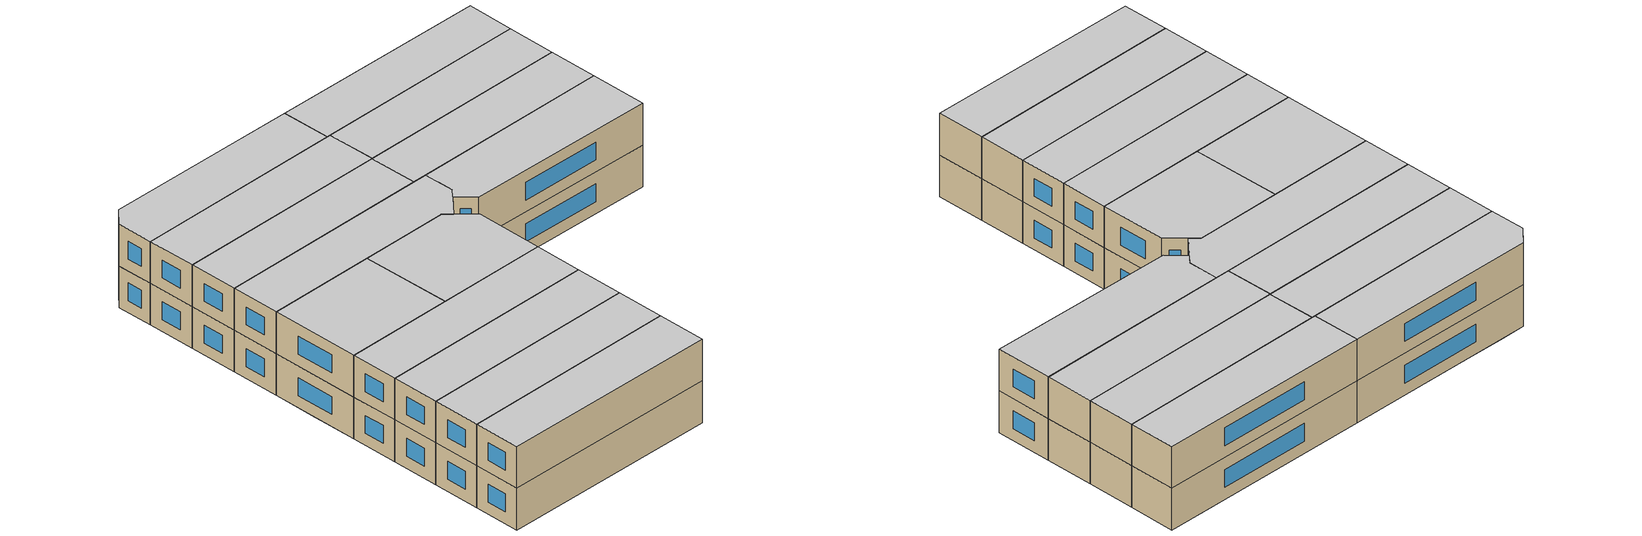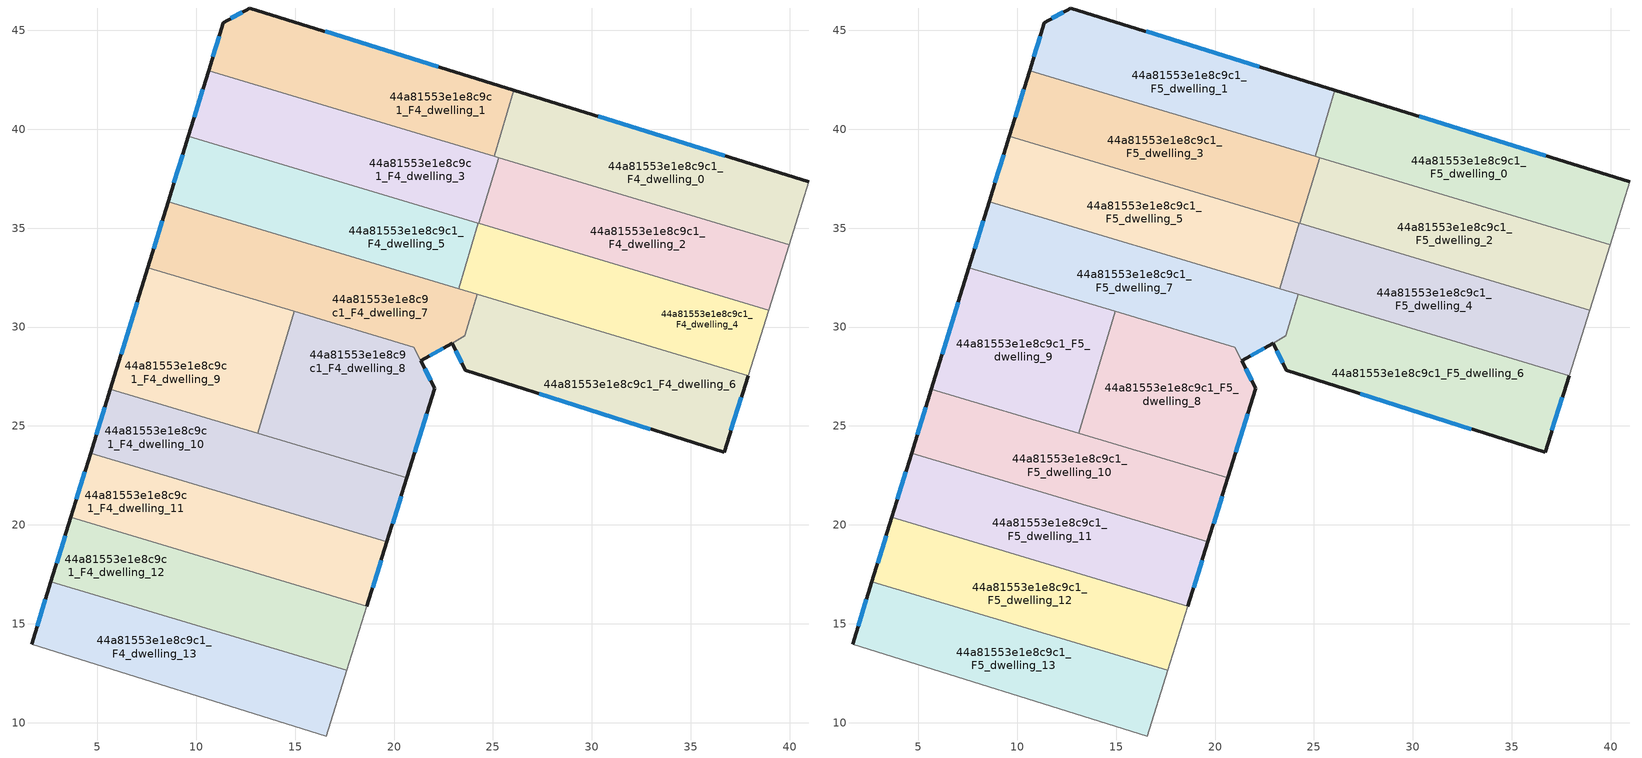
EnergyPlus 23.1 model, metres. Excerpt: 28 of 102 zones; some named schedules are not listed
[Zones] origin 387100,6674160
44a81553e1e8c9c1_F4_dwelling_0
 floor to 44a81553e1e8c9c1_F3_dwelling_12 (EU_floor_Construction): 37.66,38.37 36.66,35.16 30.02,37.15 31.04,40.43 z12
 floor to 44a81553e1e8c9c1_F3_dwelling_10 (EU_floor_Construction): 31.04,40.43 30.02,37.15 25.06,38.64 26.06,41.97 z12
 floor to 44a81553e1e8c9c1_F3_dwelling_13 (EU_floor_Construction): 40.97,37.34 39.98,34.17 36.66,35.16 37.66,38.37 z12
 wall outside (EU_wall_Construction): 40.97,37.34 26.06,41.97 z12:15
 wall adiabatic (EU_wall_Construction): 39.98,34.17 40.97,37.34 z12:15
 wall to 44a81553e1e8c9c1_F4_dwelling_1 (EU_wall_Construction): 26.06,41.97 25.06,38.64 z12:15
 wall to 44a81553e1e8c9c1_F4_dwelling_2 (EU_wall_Construction): 25.29,38.57 39.98,34.17 z12:15
 wall to 44a81553e1e8c9c1_F4_dwelling_3 (EU_wall_Construction): 25.06,38.64 25.29,38.57 z12:15
 window (EU_Window_Construction): 36.71,38.66 30.32,40.65 z12.86:14.14
44a81553e1e8c9c1_F4_dwelling_1
 floor to 44a81553e1e8c9c1_F3_dwelling_6 (EU_floor_Construction): 25.67,42.1 24.64,38.76 19.05,40.44 20.11,43.83 z12
 floor to 44a81553e1e8c9c1_F3_dwelling_4 (EU_floor_Construction): 20.11,43.83 19.05,40.44 16.26,41.27 17.32,44.69 z12
 floor adiabatic (EU_floor_Construction): 17.32,44.69 16.26,41.27 13.47,42.11 14.54,45.56 z12
 floor to 44a81553e1e8c9c1_F3_dwelling_10 (EU_floor_Construction): 26.06,41.97 25.06,38.64 24.64,38.76 25.67,42.1 z12
 floor to 44a81553e1e8c9c1_F3_dwelling_0 (EU_floor_Construction): 14.54,45.56 13.47,42.11 10.63,42.96 11.38,45.39 12.71,46.13 z12
 wall outside (EU_wall_Construction): 26.06,41.97 12.71,46.13 11.38,45.39 10.63,42.96 z12:15
 wall to 44a81553e1e8c9c1_F4_dwelling_3 (EU_wall_Construction): 10.63,42.96 25.06,38.64 z12:15
 window (EU_Window_Construction): 12.33,45.92 11.76,45.6 / 22.25,43.16 16.52,44.94 / 11.16,44.7 10.84,43.66 z12.86:14.14
44a81553e1e8c9c1_F4_dwelling_10
 floor to 44a81553e1e8c9c1_F3_dwelling_9 (EU_floor_Construction): 20.65,22.37 19.64,19.13 15.83,20.28 16.84,23.52 z12
 floor to 44a81553e1e8c9c1_F3_dwelling_1 (EU_floor_Construction): 11.25,25.19 10.25,21.95 4.66,23.62 5.66,26.87 z12
 floor to 44a81553e1e8c9c1_F3_dwelling_5 (EU_floor_Construction): 14.05,24.35 13.04,21.11 10.25,21.95 11.25,25.19 z12
 floor to 44a81553e1e8c9c1_F3_dwelling_7 (EU_floor_Construction): 16.84,23.51 15.83,20.28 13.04,21.11 14.05,24.35 z12
 wall outside (EU_wall_Construction): 19.64,19.13 20.65,22.37 / 5.66,26.87 4.66,23.62 z12:15
 wall to 44a81553e1e8c9c1_F4_dwelling_11 (EU_wall_Construction): 4.66,23.62 19.64,19.13 z12:15
 wall to 44a81553e1e8c9c1_F4_dwelling_8 (EU_wall_Construction): 20.65,22.37 13.11,24.63 z12:15
 wall to 44a81553e1e8c9c1_F4_dwelling_9 (EU_wall_Construction): 13.1,24.63 5.66,26.87 z12:15
 window (EU_Window_Construction): 19.93,20.06 20.36,21.45 / 5.38,25.94 4.95,24.55 z12.86:14.14
44a81553e1e8c9c1_F4_dwelling_11
 floor to 44a81553e1e8c9c1_F3_dwelling_5 (EU_floor_Construction): 13.04,21.11 12.03,17.87 9.24,18.71 10.25,21.95 z12
 floor to 44a81553e1e8c9c1_F3_dwelling_7 (EU_floor_Construction): 15.83,20.28 14.82,17.03 12.03,17.87 13.04,21.11 z12
 floor adiabatic (EU_floor_Construction): 10.25,21.95 9.24,18.71 3.66,20.38 4.66,23.62 z12
 floor to 44a81553e1e8c9c1_F3_dwelling_9 (EU_floor_Construction): 19.64,19.13 18.63,15.89 14.82,17.03 15.83,20.28 z12
 wall outside (EU_wall_Construction): 18.63,15.89 19.64,19.13 / 4.66,23.62 3.66,20.38 z12:15
 wall to 44a81553e1e8c9c1_F4_dwelling_12 (EU_wall_Construction): 3.66,20.38 18.63,15.89 z12:15
 window (EU_Window_Construction): 18.92,16.82 19.35,18.21 / 4.37,22.7 3.94,21.3 z12.86:14.14
44a81553e1e8c9c1_F4_dwelling_12
 floor to 44a81553e1e8c9c1_F3_dwelling_7 (EU_floor_Construction): 14.82,17.03 13.81,13.79 11.02,14.63 12.03,17.87 z12
 floor to 44a81553e1e8c9c1_F3_dwelling_3 (EU_floor_Construction): 9.24,18.71 8.23,15.46 2.66,17.13 3.66,20.38 z12
 floor to 44a81553e1e8c9c1_F3_dwelling_9 (EU_floor_Construction): 18.63,15.89 17.62,12.65 13.81,13.79 14.82,17.03 z12
 floor to 44a81553e1e8c9c1_F3_dwelling_5 (EU_floor_Construction): 12.03,17.87 11.02,14.63 8.23,15.46 9.24,18.71 z12
 wall outside (EU_wall_Construction): 3.66,20.38 2.66,17.13 z12:15
 wall adiabatic (EU_wall_Construction): 17.62,12.65 18.63,15.89 z12:15
 wall to 44a81553e1e8c9c1_F4_dwelling_13 (EU_wall_Construction): 2.66,17.13 17.62,12.65 z12:15
 window (EU_Window_Construction): 3.37,19.45 2.94,18.06 z12.86:14.14
44a81553e1e8c9c1_F4_dwelling_13
 floor to 44a81553e1e8c9c1_F3_dwelling_9 (EU_floor_Construction): 17.62,12.65 16.59,9.33 12.79,10.5 13.81,13.79 z12
 floor adiabatic (EU_floor_Construction): 13.81,13.79 12.79,10.5 1.68,13.96 2.66,17.13 z12
 wall outside (EU_wall_Construction): 2.66,17.13 1.68,13.96 z12:15
 wall adiabatic (EU_wall_Construction): 1.68,13.96 16.59,9.33 17.62,12.65 z12:15
 window (EU_Window_Construction): 2.38,16.23 1.96,14.87 z12.86:14.14
44a81553e1e8c9c1_F4_dwelling_2
 floor to 44a81553e1e8c9c1_F3_dwelling_10 (EU_floor_Construction): 30.02,37.15 28.99,33.84 24.29,35.25 25.29,38.57 z12
 floor to 44a81553e1e8c9c1_F3_dwelling_12 (EU_floor_Construction): 36.66,35.16 35.63,31.85 28.99,33.84 30.02,37.15 z12
 floor to 44a81553e1e8c9c1_F3_dwelling_13 (EU_floor_Construction): 39.98,34.17 38.94,30.86 35.63,31.85 36.66,35.16 z12
 wall adiabatic (EU_wall_Construction): 38.94,30.86 39.98,34.17 z12:15
 wall to 44a81553e1e8c9c1_F4_dwelling_3 (EU_wall_Construction): 25.29,38.57 24.29,35.25 z12:15
 wall to 44a81553e1e8c9c1_F4_dwelling_4 (EU_wall_Construction): 24.29,35.25 38.94,30.86 z12:15
44a81553e1e8c9c1_F4_dwelling_3
 floor to 44a81553e1e8c9c1_F3_dwelling_6 (EU_floor_Construction): 24.64,38.76 23.61,35.45 18.02,37.13 19.05,40.44 z12
 floor to 44a81553e1e8c9c1_F3_dwelling_0 (EU_floor_Construction): 13.47,42.11 12.44,38.8 9.61,39.65 10.63,42.96 z12
 floor to 44a81553e1e8c9c1_F3_dwelling_10 (EU_floor_Construction): 25.29,38.57 24.29,35.25 23.61,35.45 24.64,38.76 z12
 floor to 44a81553e1e8c9c1_F3_dwelling_4 (EU_floor_Construction): 19.05,40.44 18.02,37.13 15.23,37.96 16.26,41.27 z12
 floor to 44a81553e1e8c9c1_F3_dwelling_2 (EU_floor_Construction): 16.26,41.27 15.23,37.97 12.44,38.8 13.47,42.11 z12
 wall outside (EU_wall_Construction): 10.63,42.96 9.61,39.65 z12:15
 wall to 44a81553e1e8c9c1_F4_dwelling_5 (EU_wall_Construction): 9.61,39.65 24.26,35.26 z12:15
 wall to 44a81553e1e8c9c1_F4_dwelling_4 (EU_wall_Construction): 24.26,35.26 24.29,35.25 z12:15
 window (EU_Window_Construction): 10.34,42.02 9.9,40.6 z12.86:14.14
44a81553e1e8c9c1_F4_dwelling_4
 floor to 44a81553e1e8c9c1_F3_dwelling_13 (EU_floor_Construction): 38.94,30.86 38.12,28.24 28.21,31.33 28.91,33.6 35.53,31.54 35.63,31.85 z12
 floor to 44a81553e1e8c9c1_F3_dwelling_14 (EU_floor_Construction): 38.12,28.24 37.91,27.55 27.96,30.53 28.21,31.33 z12
 floor to 44a81553e1e8c9c1_F3_dwelling_12 (EU_floor_Construction): 35.63,31.85 35.53,31.54 28.91,33.6 28.99,33.84 z12
 floor to 44a81553e1e8c9c1_F3_dwelling_10 (EU_floor_Construction): 28.99,33.84 28.95,33.72 24.23,35.19 24.26,35.26 z12
 floor adiabatic (EU_floor_Construction): 28.95,33.72 27.96,30.53 23.26,31.94 24.23,35.19 z12
 wall adiabatic (EU_wall_Construction): 37.91,27.55 38.94,30.86 z12:15
 wall to 44a81553e1e8c9c1_F4_dwelling_5 (EU_wall_Construction): 24.26,35.26 23.26,31.94 z12:15
 wall to 44a81553e1e8c9c1_F4_dwelling_6 (EU_wall_Construction): 24.21,31.65 37.91,27.55 z12:15
 wall to 44a81553e1e8c9c1_F4_dwelling_7 (EU_wall_Construction): 23.26,31.94 24.21,31.65 z12:15
44a81553e1e8c9c1_F4_dwelling_5
 floor to 44a81553e1e8c9c1_F3_dwelling_2 (EU_floor_Construction): 15.23,37.97 14.2,34.65 11.41,35.49 12.44,38.8 z12
 floor to 44a81553e1e8c9c1_F3_dwelling_0 (EU_floor_Construction): 12.44,38.8 11.41,35.49 8.58,36.34 9.61,39.65 z12
 floor to 44a81553e1e8c9c1_F3_dwelling_4 (EU_floor_Construction): 18.02,37.13 16.99,33.82 14.2,34.65 15.23,37.97 z12
 floor to 44a81553e1e8c9c1_F3_dwelling_10 (EU_floor_Construction): 24.26,35.26 24.23,35.19 23.59,35.39 23.61,35.45 z12
 floor adiabatic (EU_floor_Construction): 23.61,35.45 23.59,35.39 24.23,35.19 23.26,31.94 16.99,33.82 18.02,37.13 z12
 wall outside (EU_wall_Construction): 9.61,39.65 8.58,36.34 z12:15
 wall to 44a81553e1e8c9c1_F4_dwelling_7 (EU_wall_Construction): 8.58,36.34 23.26,31.94 z12:15
 window (EU_Window_Construction): 9.31,38.7 8.88,37.28 z12.86:14.14
44a81553e1e8c9c1_F4_dwelling_6
 floor to 44a81553e1e8c9c1_F3_dwelling_14 (EU_floor_Construction): 37.91,27.55 36.68,23.66 26.8,26.8 27.96,30.53 z12
 floor to 44a81553e1e8c9c1_F3_dwelling_11 (EU_floor_Construction): 27.96,30.53 26.8,26.8 23.61,27.81 23.53,27.98 22.94,29.19 23.58,29.55 24.21,31.65 z12
 wall outside (EU_wall_Construction): 22.94,29.19 23.61,27.81 36.68,23.66 37.91,27.55 z12:15
 wall to 44a81553e1e8c9c1_F4_dwelling_7 (EU_wall_Construction): 24.21,31.65 23.91,30.64 23.58,29.55 22.94,29.19 z12:15
 window (EU_Window_Construction): 27.35,26.62 32.95,24.84 / 23.13,28.8 23.42,28.2 / 37.03,24.77 37.56,26.44 z12.86:14.14
44a81553e1e8c9c1_F4_dwelling_7
 floor to 44a81553e1e8c9c1_F3_dwelling_8 (EU_floor_Construction): 22.58,32.14 21.39,28.33 21.34,28.3 20.99,28.98 15.96,30.49 16.99,33.82 z12
 floor to 44a81553e1e8c9c1_F3_dwelling_4 (EU_floor_Construction): 16.99,33.82 15.96,30.49 13.16,31.32 14.2,34.65 z12
 floor to 44a81553e1e8c9c1_F3_dwelling_11 (EU_floor_Construction): 24.21,31.65 23.58,29.55 21.39,28.33 22.58,32.14 z12
 floor to 44a81553e1e8c9c1_F3_dwelling_0 (EU_floor_Construction): 11.41,35.49 10.37,32.16 7.55,33 8.58,36.34 z12
 floor to 44a81553e1e8c9c1_F3_dwelling_2 (EU_floor_Construction): 14.2,34.65 13.16,31.32 10.37,32.16 11.41,35.49 z12
 wall outside (EU_wall_Construction): 21.34,28.3 22.94,29.19 / 8.58,36.34 7.55,33 z12:15
 wall to 44a81553e1e8c9c1_F4_dwelling_8 (EU_wall_Construction): 14.95,30.79 20.99,28.98 21.34,28.3 z12:15
 wall to 44a81553e1e8c9c1_F4_dwelling_9 (EU_wall_Construction): 7.55,33 14.95,30.79 z12:15
 window (EU_Window_Construction): 21.8,28.55 22.48,28.93 / 8.29,35.38 7.85,33.96 z12.86:14.14
44a81553e1e8c9c1_F4_dwelling_8
 floor to 44a81553e1e8c9c1_F3_dwelling_8 (EU_floor_Construction): 20.99,28.98 22.07,26.91 20.86,23.04 17.06,24.22 17.84,26.73 15.06,27.6 15.96,30.49 z12
 floor to 44a81553e1e8c9c1_F3_dwelling_9 (EU_floor_Construction): 20.86,23.04 20.65,22.37 16.84,23.52 17.06,24.22 z12
 floor to 44a81553e1e8c9c1_F3_dwelling_7 (EU_floor_Construction): 17.84,26.73 16.84,23.51 14.05,24.35 15.06,27.6 z12
 floor to 44a81553e1e8c9c1_F3_dwelling_4 (EU_floor_Construction): 15.96,30.49 15.06,27.6 14.08,27.9 14.95,30.79 z12
 floor to 44a81553e1e8c9c1_F3_dwelling_5 (EU_floor_Construction): 15.06,27.6 14.05,24.35 13.11,24.63 14.08,27.9 z12
 wall outside (EU_wall_Construction): 20.65,22.37 22.07,26.91 21.35,28.29 z12:15
 wall to 44a81553e1e8c9c1_F4_dwelling_9 (EU_wall_Construction): 14.95,30.79 13.1,24.63 z12:15
 window (EU_Window_Construction): 21.86,27.31 21.55,27.9 / 21.05,23.67 21.66,25.62 z12.86:14.14
44a81553e1e8c9c1_F4_dwelling_9
 floor to 44a81553e1e8c9c1_F3_dwelling_1 (EU_floor_Construction): 12.27,28.46 11.25,25.19 5.66,26.87 6.69,30.21 9.49,29.34 9.49,29.33 z12
 floor to 44a81553e1e8c9c1_F3_dwelling_2 (EU_floor_Construction): 13.16,31.32 12.27,28.46 9.49,29.33 10.37,32.16 z12
 floor to 44a81553e1e8c9c1_F3_dwelling_4 (EU_floor_Construction): 14.95,30.79 14.08,27.9 12.27,28.46 13.16,31.32 z12
 floor to 44a81553e1e8c9c1_F3_dwelling_0 (EU_floor_Construction): 10.37,32.16 9.49,29.34 6.69,30.21 7.55,33 z12
 floor to 44a81553e1e8c9c1_F3_dwelling_5 (EU_floor_Construction): 14.08,27.9 13.11,24.63 11.25,25.19 12.27,28.46 z12
 wall outside (EU_wall_Construction): 7.55,33 5.66,26.87 z12:15
 window (EU_Window_Construction): 7.01,31.25 6.2,28.62 z12.86:14.14
44a81553e1e8c9c1_F5_dwelling_0
 floor to 44a81553e1e8c9c1_F4_dwelling_0 (EU_floor_Construction): 40.97,37.34 39.98,34.17 25.06,38.64 26.06,41.97 z15
 wall outside (EU_wall_Construction): 40.97,37.34 26.06,41.97 z15:18
 wall adiabatic (EU_wall_Construction): 39.98,34.17 40.97,37.34 z15:18
 wall to 44a81553e1e8c9c1_F5_dwelling_1 (EU_wall_Construction): 26.06,41.97 25.06,38.64 z15:18
 wall to 44a81553e1e8c9c1_F5_dwelling_2 (EU_wall_Construction): 25.29,38.57 39.98,34.17 z15:18
 wall to 44a81553e1e8c9c1_F5_dwelling_3 (EU_wall_Construction): 25.06,38.64 25.29,38.57 z15:18
 window (EU_Window_Construction): 36.71,38.66 30.32,40.65 z15.86:17.14
 ceiling to 44a81553e1e8c9c1_F6_dwelling_0 (EU_floor_Construction): 39.98,34.17 40.97,37.34 26.06,41.97 25.06,38.64 z18
44a81553e1e8c9c1_F5_dwelling_1
 floor to 44a81553e1e8c9c1_F4_dwelling_1 (EU_floor_Construction): 26.06,41.97 25.06,38.64 10.63,42.96 11.38,45.39 12.71,46.13 z15
 wall outside (EU_wall_Construction): 26.06,41.97 12.71,46.13 11.38,45.39 10.63,42.96 z15:18
 wall to 44a81553e1e8c9c1_F5_dwelling_3 (EU_wall_Construction): 10.63,42.96 25.06,38.64 z15:18
 window (EU_Window_Construction): 12.33,45.92 11.76,45.6 / 22.25,43.16 16.52,44.94 / 11.16,44.7 10.84,43.66 z15.86:17.14
 ceiling to 44a81553e1e8c9c1_F6_dwelling_1 (EU_floor_Construction): 25.06,38.64 26.06,41.97 12.71,46.13 11.38,45.39 10.63,42.96 z18
44a81553e1e8c9c1_F5_dwelling_10
 floor to 44a81553e1e8c9c1_F4_dwelling_10 (EU_floor_Construction): 20.65,22.37 19.64,19.13 4.66,23.62 5.66,26.87 z15
 wall outside (EU_wall_Construction): 19.64,19.13 20.65,22.37 / 5.66,26.87 4.66,23.62 z15:18
 wall to 44a81553e1e8c9c1_F5_dwelling_11 (EU_wall_Construction): 4.66,23.62 19.64,19.13 z15:18
 wall to 44a81553e1e8c9c1_F5_dwelling_8 (EU_wall_Construction): 20.65,22.37 13.11,24.63 z15:18
 wall to 44a81553e1e8c9c1_F5_dwelling_9 (EU_wall_Construction): 13.1,24.63 5.66,26.87 z15:18
 window (EU_Window_Construction): 19.93,20.06 20.36,21.45 / 5.38,25.94 4.95,24.55 z15.86:17.14
 ceiling to 44a81553e1e8c9c1_F6_dwelling_10 (EU_floor_Construction): 19.64,19.13 20.65,22.37 5.66,26.87 4.66,23.62 z18
44a81553e1e8c9c1_F5_dwelling_11
 floor to 44a81553e1e8c9c1_F4_dwelling_11 (EU_floor_Construction): 19.64,19.13 18.63,15.89 3.66,20.38 4.66,23.62 z15
 wall outside (EU_wall_Construction): 18.63,15.89 19.64,19.13 / 4.66,23.62 3.66,20.38 z15:18
 wall to 44a81553e1e8c9c1_F5_dwelling_12 (EU_wall_Construction): 3.66,20.38 18.63,15.89 z15:18
 window (EU_Window_Construction): 18.92,16.82 19.35,18.21 / 4.37,22.7 3.94,21.3 z15.86:17.14
 ceiling to 44a81553e1e8c9c1_F6_dwelling_11 (EU_floor_Construction): 18.63,15.89 19.64,19.13 4.66,23.62 3.66,20.38 z18
44a81553e1e8c9c1_F5_dwelling_12
 floor to 44a81553e1e8c9c1_F4_dwelling_12 (EU_floor_Construction): 18.63,15.89 17.62,12.65 2.66,17.13 3.66,20.38 z15
 wall outside (EU_wall_Construction): 3.66,20.38 2.66,17.13 z15:18
 wall adiabatic (EU_wall_Construction): 17.62,12.65 18.63,15.89 z15:18
 wall to 44a81553e1e8c9c1_F5_dwelling_13 (EU_wall_Construction): 2.66,17.13 17.62,12.65 z15:18
 window (EU_Window_Construction): 3.37,19.45 2.94,18.06 z15.86:17.14
 ceiling to 44a81553e1e8c9c1_F6_dwelling_12 (EU_floor_Construction): 17.62,12.65 18.63,15.89 3.66,20.38 2.66,17.13 z18
44a81553e1e8c9c1_F5_dwelling_13
 floor to 44a81553e1e8c9c1_F4_dwelling_13 (EU_floor_Construction): 17.62,12.65 16.59,9.33 1.68,13.96 2.66,17.13 z15
 wall outside (EU_wall_Construction): 2.66,17.13 1.68,13.96 z15:18
 wall adiabatic (EU_wall_Construction): 1.68,13.96 16.59,9.33 17.62,12.65 z15:18
 window (EU_Window_Construction): 2.38,16.23 1.96,14.87 z15.86:17.14
 ceiling to 44a81553e1e8c9c1_F6_dwelling_13 (EU_floor_Construction): 16.59,9.33 17.62,12.65 2.66,17.13 1.68,13.96 z18
44a81553e1e8c9c1_F5_dwelling_2
 floor to 44a81553e1e8c9c1_F4_dwelling_2 (EU_floor_Construction): 39.98,34.17 38.94,30.86 24.29,35.25 25.29,38.57 z15
 wall adiabatic (EU_wall_Construction): 38.94,30.86 39.98,34.17 z15:18
 wall to 44a81553e1e8c9c1_F5_dwelling_3 (EU_wall_Construction): 25.29,38.57 24.29,35.25 z15:18
 wall to 44a81553e1e8c9c1_F5_dwelling_4 (EU_wall_Construction): 24.29,35.25 38.94,30.86 z15:18
 ceiling to 44a81553e1e8c9c1_F6_dwelling_2 (EU_floor_Construction): 38.94,30.86 39.98,34.17 25.29,38.57 24.29,35.25 z18
44a81553e1e8c9c1_F5_dwelling_3
 floor to 44a81553e1e8c9c1_F4_dwelling_3 (EU_floor_Construction): 25.29,38.57 24.29,35.25 9.61,39.65 10.63,42.96 z15
 wall outside (EU_wall_Construction): 10.63,42.96 9.61,39.65 z15:18
 wall to 44a81553e1e8c9c1_F5_dwelling_5 (EU_wall_Construction): 9.61,39.65 24.26,35.26 z15:18
 wall to 44a81553e1e8c9c1_F5_dwelling_4 (EU_wall_Construction): 24.26,35.26 24.29,35.25 z15:18
 window (EU_Window_Construction): 10.34,42.02 9.9,40.6 z15.86:17.14
 ceiling to 44a81553e1e8c9c1_F6_dwelling_3 (EU_floor_Construction): 24.29,35.25 25.29,38.57 10.63,42.96 9.61,39.65 z18
44a81553e1e8c9c1_F5_dwelling_4
 floor to 44a81553e1e8c9c1_F4_dwelling_4 (EU_floor_Construction): 38.94,30.86 37.91,27.55 23.26,31.94 24.26,35.26 z15
 wall adiabatic (EU_wall_Construction): 37.91,27.55 38.94,30.86 z15:18
 wall to 44a81553e1e8c9c1_F5_dwelling_5 (EU_wall_Construction): 24.26,35.26 23.26,31.94 z15:18
 wall to 44a81553e1e8c9c1_F5_dwelling_6 (EU_wall_Construction): 24.21,31.65 37.91,27.55 z15:18
 wall to 44a81553e1e8c9c1_F5_dwelling_7 (EU_wall_Construction): 23.26,31.94 24.21,31.65 z15:18
 ceiling to 44a81553e1e8c9c1_F6_dwelling_4 (EU_floor_Construction): 37.91,27.55 38.94,30.86 24.26,35.26 23.26,31.94 z18
44a81553e1e8c9c1_F5_dwelling_5
 floor to 44a81553e1e8c9c1_F4_dwelling_5 (EU_floor_Construction): 24.26,35.26 23.26,31.94 8.58,36.34 9.61,39.65 z15
 wall outside (EU_wall_Construction): 9.61,39.65 8.58,36.34 z15:18
 wall to 44a81553e1e8c9c1_F5_dwelling_7 (EU_wall_Construction): 8.58,36.34 23.26,31.94 z15:18
 window (EU_Window_Construction): 9.31,38.7 8.88,37.28 z15.86:17.14
 ceiling to 44a81553e1e8c9c1_F6_dwelling_5 (EU_floor_Construction): 23.26,31.94 24.26,35.26 9.61,39.65 8.58,36.34 z18
44a81553e1e8c9c1_F5_dwelling_6
 floor to 44a81553e1e8c9c1_F4_dwelling_6 (EU_floor_Construction): 37.91,27.55 36.68,23.66 23.61,27.81 22.94,29.19 23.58,29.55 24.21,31.65 z15
 wall outside (EU_wall_Construction): 22.94,29.19 23.61,27.81 36.68,23.66 37.91,27.55 z15:18
 wall to 44a81553e1e8c9c1_F5_dwelling_7 (EU_wall_Construction): 24.21,31.65 23.91,30.64 23.58,29.55 22.94,29.19 z15:18
 window (EU_Window_Construction): 27.35,26.62 32.95,24.84 / 23.13,28.8 23.42,28.2 / 37.03,24.77 37.56,26.44 z15.86:17.14
 ceiling to 44a81553e1e8c9c1_F6_dwelling_6 (EU_floor_Construction): 36.68,23.66 37.91,27.55 24.21,31.65 23.58,29.55 22.94,29.19 23.61,27.81 z18
44a81553e1e8c9c1_F5_dwelling_7
 floor to 44a81553e1e8c9c1_F4_dwelling_7 (EU_floor_Construction): 24.21,31.65 23.58,29.55 21.34,28.3 20.99,28.98 7.55,33 8.58,36.34 z15
 wall outside (EU_wall_Construction): 21.34,28.3 22.94,29.19 / 8.58,36.34 7.55,33 z15:18
 wall to 44a81553e1e8c9c1_F5_dwelling_8 (EU_wall_Construction): 14.95,30.79 20.99,28.98 21.34,28.3 z15:18
 wall to 44a81553e1e8c9c1_F5_dwelling_9 (EU_wall_Construction): 7.55,33 14.95,30.79 z15:18
 window (EU_Window_Construction): 21.8,28.55 22.48,28.93 / 8.29,35.38 7.85,33.96 z15.86:17.14
 ceiling to 44a81553e1e8c9c1_F6_dwelling_7 (EU_floor_Construction): 23.58,29.55 24.21,31.65 8.58,36.34 7.55,33 20.99,28.98 21.34,28.3 z18
44a81553e1e8c9c1_F5_dwelling_8
 floor to 44a81553e1e8c9c1_F4_dwelling_8 (EU_floor_Construction): 20.99,28.98 21.35,28.29 22.07,26.91 20.65,22.37 13.1,24.63 14.95,30.79 z15
 wall outside (EU_wall_Construction): 20.65,22.37 22.07,26.91 21.35,28.29 z15:18
 wall to 44a81553e1e8c9c1_F5_dwelling_9 (EU_wall_Construction): 14.95,30.79 13.1,24.63 z15:18
 window (EU_Window_Construction): 21.86,27.31 21.55,27.9 / 21.05,23.67 21.66,25.62 z15.86:17.14
 ceiling to 44a81553e1e8c9c1_F6_dwelling_8 (EU_floor_Construction): 20.65,22.37 22.07,26.91 21.35,28.29 20.99,28.98 14.95,30.79 13.1,24.63 z18
44a81553e1e8c9c1_F5_dwelling_9
 floor to 44a81553e1e8c9c1_F4_dwelling_9 (EU_floor_Construction): 14.95,30.79 13.1,24.63 5.66,26.87 7.55,33 z15
 wall outside (EU_wall_Construction): 7.55,33 5.66,26.87 z15:18
 window (EU_Window_Construction): 7.01,31.25 6.2,28.62 z15.86:17.14
 ceiling to 44a81553e1e8c9c1_F6_dwelling_9 (EU_floor_Construction): 13.1,24.63 14.95,30.79 7.55,33 5.66,26.87 z18
[Building]
EU S2 Campaign: North Axis=0; Terrain=City; Solar Distribution=FullExterior
[Site:Location]
Helsinki-Vantaa.AP: Latitude=60.317; Longitude=24.963; Time Zone=2; Elevation=54.6
[SizingPeriod:WeatherFileDays]
AnnualSizingPeriod: Begin Month=1; Begin Day of Month=1; End Month=12; End Day of Month=31; Day of Week for Start Day=Monday; Use Weather File Daylight Saving Period=No; Use Weather File Rain and Snow Indicators=No
[MATERIAL]
EU_InternalMass_Material: Roughness=MediumRough; Thickness=0.1; Conductivity=1; Density=1800; Specific Heat=900; Thermal Absorptance=0.9; Solar Absorptance=0.7; Visible Absorptance=0.7
[MATERIAL:NOMASS] Roughness=MediumRough; Thermal Absorptance=0.9; Solar Absorptance=0.7; Visible Absorptance=0.7
Name | Thermal Resistance
EU_wall_NoMass | 1.10183
EU_floor_NoMass | 1.70606
[WINDOWMATERIAL:SIMPLEGLAZINGSYSTEM]
EU_Window_SimpleGlazing: UFactor=3.11035; Solar Heat Gain Coefficient=0.8; Visible Transmittance=0.8
[CONSTRUCTION]
EU_wall_Construction: EU_wall_NoMass
EU_floor_Construction: EU_floor_NoMass
EU_Window_Construction: EU_Window_SimpleGlazing
EU_InternalMass_Construction: EU_InternalMass_Material
[ZONE] Type=1; Multiplier=1; Ceiling Height=autocalculate; Floor Area=autocalculate; Part of Total Floor Area=Yes
Name | Volume
44a81553e1e8c9c1_F4_dwelling_0; 44a81553e1e8c9c1_F5_dwelling_0 | 159.245
44a81553e1e8c9c1_F4_dwelling_1; 44a81553e1e8c9c1_F5_dwelling_1 | 159.239
44a81553e1e8c9c1_F4_dwelling_10; 44a81553e1e8c9c1_F5_dwelling_10 | 159.246
44a81553e1e8c9c1_F4_dwelling_11; 44a81553e1e8c9c1_F5_dwelling_11 | 159.251
44a81553e1e8c9c1_F4_dwelling_12; 44a81553e1e8c9c1_F5_dwelling_12 | 159.237
44a81553e1e8c9c1_F4_dwelling_13; 44a81553e1e8c9c1_F5_dwelling_13 | 159.256
44a81553e1e8c9c1_F4_dwelling_2; 44a81553e1e8c9c1_F5_dwelling_2; 44a81553e1e8c9c1_F4_dwelling_4; 44a81553e1e8c9c1_F5_dwelling_4 | 159.26
44a81553e1e8c9c1_F4_dwelling_3; 44a81553e1e8c9c1_F5_dwelling_3 | 159.241
44a81553e1e8c9c1_F4_dwelling_5; 44a81553e1e8c9c1_F5_dwelling_5 | 159.276
44a81553e1e8c9c1_F4_dwelling_6; 44a81553e1e8c9c1_F5_dwelling_6 | 170.054
44a81553e1e8c9c1_F4_dwelling_7; 44a81553e1e8c9c1_F5_dwelling_7 | 169.271
44a81553e1e8c9c1_F4_dwelling_8 | 148.365
44a81553e1e8c9c1_F5_dwelling_8 | 148.372
44a81553e1e8c9c1_F4_dwelling_9; 44a81553e1e8c9c1_F5_dwelling_9 | 149.271
[INTERNALMASS] Construction=EU_InternalMass_Construction
Name | Zone or ZoneList | Surface Area
44a81553e1e8c9c1_F4_dwelling_0_EU_InternalMass | 44a81553e1e8c9c1_F4_dwelling_0 | 53.0817
44a81553e1e8c9c1_F4_dwelling_1_EU_InternalMass | 44a81553e1e8c9c1_F4_dwelling_1 | 53.0797
44a81553e1e8c9c1_F4_dwelling_2_EU_InternalMass | 44a81553e1e8c9c1_F4_dwelling_2 | 53.0861
44a81553e1e8c9c1_F4_dwelling_3_EU_InternalMass | 44a81553e1e8c9c1_F4_dwelling_3 | 53.0803
44a81553e1e8c9c1_F4_dwelling_4_EU_InternalMass | 44a81553e1e8c9c1_F4_dwelling_4 | 53.0855
44a81553e1e8c9c1_F4_dwelling_5_EU_InternalMass | 44a81553e1e8c9c1_F4_dwelling_5 | 53.0928
44a81553e1e8c9c1_F4_dwelling_6_EU_InternalMass | 44a81553e1e8c9c1_F4_dwelling_6 | 56.6834
44a81553e1e8c9c1_F4_dwelling_7_EU_InternalMass | 44a81553e1e8c9c1_F4_dwelling_7 | 56.4242
44a81553e1e8c9c1_F4_dwelling_8_EU_InternalMass | 44a81553e1e8c9c1_F4_dwelling_8 | 49.463
44a81553e1e8c9c1_F4_dwelling_9_EU_InternalMass | 44a81553e1e8c9c1_F4_dwelling_9 | 49.7563
44a81553e1e8c9c1_F4_dwelling_10_EU_InternalMass | 44a81553e1e8c9c1_F4_dwelling_10 | 53.0821
44a81553e1e8c9c1_F4_dwelling_11_EU_InternalMass | 44a81553e1e8c9c1_F4_dwelling_11 | 53.0837
44a81553e1e8c9c1_F4_dwelling_12_EU_InternalMass | 44a81553e1e8c9c1_F4_dwelling_12 | 53.0789
44a81553e1e8c9c1_F4_dwelling_13_EU_InternalMass | 44a81553e1e8c9c1_F4_dwelling_13 | 53.0852
44a81553e1e8c9c1_F5_dwelling_0_EU_InternalMass | 44a81553e1e8c9c1_F5_dwelling_0 | 53.0817
44a81553e1e8c9c1_F5_dwelling_1_EU_InternalMass | 44a81553e1e8c9c1_F5_dwelling_1 | 53.0797
44a81553e1e8c9c1_F5_dwelling_2_EU_InternalMass | 44a81553e1e8c9c1_F5_dwelling_2 | 53.0861
44a81553e1e8c9c1_F5_dwelling_3_EU_InternalMass | 44a81553e1e8c9c1_F5_dwelling_3 | 53.0803
44a81553e1e8c9c1_F5_dwelling_4_EU_InternalMass | 44a81553e1e8c9c1_F5_dwelling_4 | 53.0855
44a81553e1e8c9c1_F5_dwelling_5_EU_InternalMass | 44a81553e1e8c9c1_F5_dwelling_5 | 53.0928
44a81553e1e8c9c1_F5_dwelling_6_EU_InternalMass | 44a81553e1e8c9c1_F5_dwelling_6 | 56.6834
44a81553e1e8c9c1_F5_dwelling_7_EU_InternalMass | 44a81553e1e8c9c1_F5_dwelling_7 | 56.4242
44a81553e1e8c9c1_F5_dwelling_8_EU_InternalMass | 44a81553e1e8c9c1_F5_dwelling_8 | 49.463
44a81553e1e8c9c1_F5_dwelling_9_EU_InternalMass | 44a81553e1e8c9c1_F5_dwelling_9 | 49.7563
44a81553e1e8c9c1_F5_dwelling_10_EU_InternalMass | 44a81553e1e8c9c1_F5_dwelling_10 | 53.0821
44a81553e1e8c9c1_F5_dwelling_11_EU_InternalMass | 44a81553e1e8c9c1_F5_dwelling_11 | 53.0837
44a81553e1e8c9c1_F5_dwelling_12_EU_InternalMass | 44a81553e1e8c9c1_F5_dwelling_12 | 53.0789
44a81553e1e8c9c1_F5_dwelling_13_EU_InternalMass | 44a81553e1e8c9c1_F5_dwelling_13 | 53.0852
[OTHEREQUIPMENT] Fuel Type=Electricity; Design Level Calculation Method=Watts/Area; Power per Zone Floor Area=1; Fraction Latent=0; Fraction Radiant=0; Fraction Lost=0; Carbon Dioxide Generation Rate=0; EndUse Subcategory=EU_Step8_InternalGains
Name | Zone or ZoneList or Space or SpaceList | Schedule
EU_Step8_InternalGain_44a81553e1e8c9c1_F4_dwelling_0_f000 | 44a81553e1e8c9c1_F4_dwelling_0 | EU_Step8_GainSchedule_44a81553e1e8c9c1_F4_dwelling_0_f000
EU_Step8_InternalGain_44a81553e1e8c9c1_F4_dwelling_1_f000 | 44a81553e1e8c9c1_F4_dwelling_1 | EU_Step8_GainSchedule_44a81553e1e8c9c1_F4_dwelling_1_f000
EU_Step8_InternalGain_44a81553e1e8c9c1_F4_dwelling_2_f000 | 44a81553e1e8c9c1_F4_dwelling_2 | EU_Step8_GainSchedule_44a81553e1e8c9c1_F4_dwelling_2_f000
EU_Step8_InternalGain_44a81553e1e8c9c1_F4_dwelling_3_f000 | 44a81553e1e8c9c1_F4_dwelling_3 | EU_Step8_GainSchedule_44a81553e1e8c9c1_F4_dwelling_3_f000
EU_Step8_InternalGain_44a81553e1e8c9c1_F4_dwelling_4_f000 | 44a81553e1e8c9c1_F4_dwelling_4 | EU_Step8_GainSchedule_44a81553e1e8c9c1_F4_dwelling_4_f000
EU_Step8_InternalGain_44a81553e1e8c9c1_F4_dwelling_5_f000 | 44a81553e1e8c9c1_F4_dwelling_5 | EU_Step8_GainSchedule_44a81553e1e8c9c1_F4_dwelling_5_f000
EU_Step8_InternalGain_44a81553e1e8c9c1_F4_dwelling_6_f000 | 44a81553e1e8c9c1_F4_dwelling_6 | EU_Step8_GainSchedule_44a81553e1e8c9c1_F4_dwelling_6_f000
EU_Step8_InternalGain_44a81553e1e8c9c1_F4_dwelling_7_f000 | 44a81553e1e8c9c1_F4_dwelling_7 | EU_Step8_GainSchedule_44a81553e1e8c9c1_F4_dwelling_7_f000
EU_Step8_InternalGain_44a81553e1e8c9c1_F4_dwelling_8_f000 | 44a81553e1e8c9c1_F4_dwelling_8 | EU_Step8_GainSchedule_44a81553e1e8c9c1_F4_dwelling_8_f000
EU_Step8_InternalGain_44a81553e1e8c9c1_F4_dwelling_9_f000 | 44a81553e1e8c9c1_F4_dwelling_9 | EU_Step8_GainSchedule_44a81553e1e8c9c1_F4_dwelling_9_f000
EU_Step8_InternalGain_44a81553e1e8c9c1_F4_dwelling_10_f000 | 44a81553e1e8c9c1_F4_dwelling_10 | EU_Step8_GainSchedule_44a81553e1e8c9c1_F4_dwelling_10_f000
EU_Step8_InternalGain_44a81553e1e8c9c1_F4_dwelling_11_f000 | 44a81553e1e8c9c1_F4_dwelling_11 | EU_Step8_GainSchedule_44a81553e1e8c9c1_F4_dwelling_11_f000
EU_Step8_InternalGain_44a81553e1e8c9c1_F4_dwelling_12_f000 | 44a81553e1e8c9c1_F4_dwelling_12 | EU_Step8_GainSchedule_44a81553e1e8c9c1_F4_dwelling_12_f000
EU_Step8_InternalGain_44a81553e1e8c9c1_F4_dwelling_13_f000 | 44a81553e1e8c9c1_F4_dwelling_13 | EU_Step8_GainSchedule_44a81553e1e8c9c1_F4_dwelling_13_f000
EU_Step8_InternalGain_44a81553e1e8c9c1_F5_dwelling_0_f000 | 44a81553e1e8c9c1_F5_dwelling_0 | EU_Step8_GainSchedule_44a81553e1e8c9c1_F5_dwelling_0_f000
EU_Step8_InternalGain_44a81553e1e8c9c1_F5_dwelling_1_f000 | 44a81553e1e8c9c1_F5_dwelling_1 | EU_Step8_GainSchedule_44a81553e1e8c9c1_F5_dwelling_1_f000
EU_Step8_InternalGain_44a81553e1e8c9c1_F5_dwelling_2_f000 | 44a81553e1e8c9c1_F5_dwelling_2 | EU_Step8_GainSchedule_44a81553e1e8c9c1_F5_dwelling_2_f000
EU_Step8_InternalGain_44a81553e1e8c9c1_F5_dwelling_3_f000 | 44a81553e1e8c9c1_F5_dwelling_3 | EU_Step8_GainSchedule_44a81553e1e8c9c1_F5_dwelling_3_f000
EU_Step8_InternalGain_44a81553e1e8c9c1_F5_dwelling_4_f000 | 44a81553e1e8c9c1_F5_dwelling_4 | EU_Step8_GainSchedule_44a81553e1e8c9c1_F5_dwelling_4_f000
EU_Step8_InternalGain_44a81553e1e8c9c1_F5_dwelling_5_f000 | 44a81553e1e8c9c1_F5_dwelling_5 | EU_Step8_GainSchedule_44a81553e1e8c9c1_F5_dwelling_5_f000
EU_Step8_InternalGain_44a81553e1e8c9c1_F5_dwelling_6_f000 | 44a81553e1e8c9c1_F5_dwelling_6 | EU_Step8_GainSchedule_44a81553e1e8c9c1_F5_dwelling_6_f000
EU_Step8_InternalGain_44a81553e1e8c9c1_F5_dwelling_7_f000 | 44a81553e1e8c9c1_F5_dwelling_7 | EU_Step8_GainSchedule_44a81553e1e8c9c1_F5_dwelling_7_f000
EU_Step8_InternalGain_44a81553e1e8c9c1_F5_dwelling_8_f000 | 44a81553e1e8c9c1_F5_dwelling_8 | EU_Step8_GainSchedule_44a81553e1e8c9c1_F5_dwelling_8_f000
EU_Step8_InternalGain_44a81553e1e8c9c1_F5_dwelling_9_f000 | 44a81553e1e8c9c1_F5_dwelling_9 | EU_Step8_GainSchedule_44a81553e1e8c9c1_F5_dwelling_9_f000
EU_Step8_InternalGain_44a81553e1e8c9c1_F5_dwelling_10_f000 | 44a81553e1e8c9c1_F5_dwelling_10 | EU_Step8_GainSchedule_44a81553e1e8c9c1_F5_dwelling_10_f000
EU_Step8_InternalGain_44a81553e1e8c9c1_F5_dwelling_11_f000 | 44a81553e1e8c9c1_F5_dwelling_11 | EU_Step8_GainSchedule_44a81553e1e8c9c1_F5_dwelling_11_f000
EU_Step8_InternalGain_44a81553e1e8c9c1_F5_dwelling_12_f000 | 44a81553e1e8c9c1_F5_dwelling_12 | EU_Step8_GainSchedule_44a81553e1e8c9c1_F5_dwelling_12_f000
EU_Step8_InternalGain_44a81553e1e8c9c1_F5_dwelling_13_f000 | 44a81553e1e8c9c1_F5_dwelling_13 | EU_Step8_GainSchedule_44a81553e1e8c9c1_F5_dwelling_13_f000
[ZONEVENTILATION:DESIGNFLOWRATE] Schedule=EU_AlwaysOn; Design Flow Rate Calculation Method=AirChanges/Hour; Air Changes per Hour=0.756316; Ventilation Type=Natural; Fan Pressure Rise=0; Fan Total Efficiency=1; Constant Term Coefficient=1; Temperature Term Coefficient=0; Velocity Term Coefficient=0; Velocity Squared Term Coefficient=0; Minimum Indoor Temperature=-100; Maximum Indoor Temperature=100; Delta Temperature=-100; Minimum Outdoor Temperature=-100; Maximum Outdoor Temperature=100; Maximum Wind Speed=40
Name | Zone or ZoneList or Space or SpaceList
EU_ConstantAir_44a81553e1e8c9c1_F4_dwelling_0 | 44a81553e1e8c9c1_F4_dwelling_0
EU_ConstantAir_44a81553e1e8c9c1_F4_dwelling_1 | 44a81553e1e8c9c1_F4_dwelling_1
EU_ConstantAir_44a81553e1e8c9c1_F4_dwelling_2 | 44a81553e1e8c9c1_F4_dwelling_2
EU_ConstantAir_44a81553e1e8c9c1_F4_dwelling_3 | 44a81553e1e8c9c1_F4_dwelling_3
EU_ConstantAir_44a81553e1e8c9c1_F4_dwelling_4 | 44a81553e1e8c9c1_F4_dwelling_4
EU_ConstantAir_44a81553e1e8c9c1_F4_dwelling_5 | 44a81553e1e8c9c1_F4_dwelling_5
EU_ConstantAir_44a81553e1e8c9c1_F4_dwelling_6 | 44a81553e1e8c9c1_F4_dwelling_6
EU_ConstantAir_44a81553e1e8c9c1_F4_dwelling_7 | 44a81553e1e8c9c1_F4_dwelling_7
EU_ConstantAir_44a81553e1e8c9c1_F4_dwelling_8 | 44a81553e1e8c9c1_F4_dwelling_8
EU_ConstantAir_44a81553e1e8c9c1_F4_dwelling_9 | 44a81553e1e8c9c1_F4_dwelling_9
EU_ConstantAir_44a81553e1e8c9c1_F4_dwelling_10 | 44a81553e1e8c9c1_F4_dwelling_10
EU_ConstantAir_44a81553e1e8c9c1_F4_dwelling_11 | 44a81553e1e8c9c1_F4_dwelling_11
EU_ConstantAir_44a81553e1e8c9c1_F4_dwelling_12 | 44a81553e1e8c9c1_F4_dwelling_12
EU_ConstantAir_44a81553e1e8c9c1_F4_dwelling_13 | 44a81553e1e8c9c1_F4_dwelling_13
EU_ConstantAir_44a81553e1e8c9c1_F5_dwelling_0 | 44a81553e1e8c9c1_F5_dwelling_0
EU_ConstantAir_44a81553e1e8c9c1_F5_dwelling_1 | 44a81553e1e8c9c1_F5_dwelling_1
EU_ConstantAir_44a81553e1e8c9c1_F5_dwelling_2 | 44a81553e1e8c9c1_F5_dwelling_2
EU_ConstantAir_44a81553e1e8c9c1_F5_dwelling_3 | 44a81553e1e8c9c1_F5_dwelling_3
EU_ConstantAir_44a81553e1e8c9c1_F5_dwelling_4 | 44a81553e1e8c9c1_F5_dwelling_4
EU_ConstantAir_44a81553e1e8c9c1_F5_dwelling_5 | 44a81553e1e8c9c1_F5_dwelling_5
EU_ConstantAir_44a81553e1e8c9c1_F5_dwelling_6 | 44a81553e1e8c9c1_F5_dwelling_6
EU_ConstantAir_44a81553e1e8c9c1_F5_dwelling_7 | 44a81553e1e8c9c1_F5_dwelling_7
EU_ConstantAir_44a81553e1e8c9c1_F5_dwelling_8 | 44a81553e1e8c9c1_F5_dwelling_8
EU_ConstantAir_44a81553e1e8c9c1_F5_dwelling_9 | 44a81553e1e8c9c1_F5_dwelling_9
EU_ConstantAir_44a81553e1e8c9c1_F5_dwelling_10 | 44a81553e1e8c9c1_F5_dwelling_10
EU_ConstantAir_44a81553e1e8c9c1_F5_dwelling_11 | 44a81553e1e8c9c1_F5_dwelling_11
EU_ConstantAir_44a81553e1e8c9c1_F5_dwelling_12 | 44a81553e1e8c9c1_F5_dwelling_12
EU_ConstantAir_44a81553e1e8c9c1_F5_dwelling_13 | 44a81553e1e8c9c1_F5_dwelling_13
[HVACTEMPLATE:ZONE:IDEALLOADSAIRSYSTEM] System Availability Schedule=EU_AlwaysOn; Maximum Heating Supply Air Temperature=50; Minimum Cooling Supply Air Temperature=13; Maximum Heating Supply Air Humidity Ratio=0.0156; Minimum Cooling Supply Air Humidity Ratio=0.0077; Heating Limit=NoLimit; Cooling Limit=NoLimit; Heating Availability Schedule=EU_AlwaysOn; Cooling Availability Schedule=EU_CoolingOff; Dehumidification Control Type=ConstantSensibleHeatRatio; Cooling Sensible Heat Ratio=0.7; Dehumidification Setpoint=60; Humidification Control Type=None; Humidification Setpoint=30; Outdoor Air Method=None; Outdoor Air Flow Rate per Person=0.00944; Outdoor Air Flow Rate per Zone Floor Area=0; Outdoor Air Flow Rate per Zone=0; Demand Controlled Ventilation Type=None; Outdoor Air Economizer Type=NoEconomizer; Heat Recovery Type=None; Sensible Heat Recovery Effectiveness=0.7; Latent Heat Recovery Effectiveness=0.65
Name | Template Thermostat
44a81553e1e8c9c1_F4_dwelling_0 | EU_HeatOnly_44a81553e1e8c9c1_F4_dwelling_0
44a81553e1e8c9c1_F4_dwelling_1 | EU_HeatOnly_44a81553e1e8c9c1_F4_dwelling_1
44a81553e1e8c9c1_F4_dwelling_2 | EU_HeatOnly_44a81553e1e8c9c1_F4_dwelling_2
44a81553e1e8c9c1_F4_dwelling_3 | EU_HeatOnly_44a81553e1e8c9c1_F4_dwelling_3
44a81553e1e8c9c1_F4_dwelling_4 | EU_HeatOnly_44a81553e1e8c9c1_F4_dwelling_4
44a81553e1e8c9c1_F4_dwelling_5 | EU_HeatOnly_44a81553e1e8c9c1_F4_dwelling_5
44a81553e1e8c9c1_F4_dwelling_6 | EU_HeatOnly_44a81553e1e8c9c1_F4_dwelling_6
44a81553e1e8c9c1_F4_dwelling_7 | EU_HeatOnly_44a81553e1e8c9c1_F4_dwelling_7
44a81553e1e8c9c1_F4_dwelling_8 | EU_HeatOnly_44a81553e1e8c9c1_F4_dwelling_8
44a81553e1e8c9c1_F4_dwelling_9 | EU_HeatOnly_44a81553e1e8c9c1_F4_dwelling_9
44a81553e1e8c9c1_F4_dwelling_10 | EU_HeatOnly_44a81553e1e8c9c1_F4_dwelling_10
44a81553e1e8c9c1_F4_dwelling_11 | EU_HeatOnly_44a81553e1e8c9c1_F4_dwelling_11
44a81553e1e8c9c1_F4_dwelling_12 | EU_HeatOnly_44a81553e1e8c9c1_F4_dwelling_12
44a81553e1e8c9c1_F4_dwelling_13 | EU_HeatOnly_44a81553e1e8c9c1_F4_dwelling_13
44a81553e1e8c9c1_F5_dwelling_0 | EU_HeatOnly_44a81553e1e8c9c1_F5_dwelling_0
44a81553e1e8c9c1_F5_dwelling_1 | EU_HeatOnly_44a81553e1e8c9c1_F5_dwelling_1
44a81553e1e8c9c1_F5_dwelling_2 | EU_HeatOnly_44a81553e1e8c9c1_F5_dwelling_2
44a81553e1e8c9c1_F5_dwelling_3 | EU_HeatOnly_44a81553e1e8c9c1_F5_dwelling_3
44a81553e1e8c9c1_F5_dwelling_4 | EU_HeatOnly_44a81553e1e8c9c1_F5_dwelling_4
44a81553e1e8c9c1_F5_dwelling_5 | EU_HeatOnly_44a81553e1e8c9c1_F5_dwelling_5
44a81553e1e8c9c1_F5_dwelling_6 | EU_HeatOnly_44a81553e1e8c9c1_F5_dwelling_6
44a81553e1e8c9c1_F5_dwelling_7 | EU_HeatOnly_44a81553e1e8c9c1_F5_dwelling_7
44a81553e1e8c9c1_F5_dwelling_8 | EU_HeatOnly_44a81553e1e8c9c1_F5_dwelling_8
44a81553e1e8c9c1_F5_dwelling_9 | EU_HeatOnly_44a81553e1e8c9c1_F5_dwelling_9
44a81553e1e8c9c1_F5_dwelling_10 | EU_HeatOnly_44a81553e1e8c9c1_F5_dwelling_10
44a81553e1e8c9c1_F5_dwelling_11 | EU_HeatOnly_44a81553e1e8c9c1_F5_dwelling_11
44a81553e1e8c9c1_F5_dwelling_12 | EU_HeatOnly_44a81553e1e8c9c1_F5_dwelling_12
44a81553e1e8c9c1_F5_dwelling_13 | EU_HeatOnly_44a81553e1e8c9c1_F5_dwelling_13
[SIZING:ZONE] Zone Cooling Design Supply Air Temperature Input Method=SupplyAirTemperature; Zone Cooling Design Supply Air Temperature=13; Zone Heating Design Supply Air Temperature Input Method=SupplyAirTemperature; Zone Heating Design Supply Air Temperature=50; Zone Cooling Design Supply Air Humidity Ratio=0.008; Zone Heating Design Supply Air Humidity Ratio=0.008; Cooling Design Air Flow Method=DesignDay; Cooling Design Air Flow Rate=0; Cooling Minimum Air Flow per Zone Floor Area=0.000762; Cooling Minimum Air Flow=0; Cooling Minimum Air Flow Fraction=0.2; Heating Design Air Flow Method=DesignDay; Heating Design Air Flow Rate=0; Heating Maximum Air Flow per Zone Floor Area=0.002032; Heating Maximum Air Flow=0.141576; Heating Maximum Air Flow Fraction=0.3; Account for Dedicated Outdoor Air System=No; Dedicated Outdoor Air System Control Strategy=NeutralSupplyAir; Dedicated Outdoor Air Low Setpoint Temperature for Design=autosize; Dedicated Outdoor Air High Setpoint Temperature for Design=autosize; Zone Load Sizing Method=Sensible Load Only No Latent Load; Zone Latent Cooling Design Supply Air Humidity Ratio Input Method=HumidityRatioDifference; Zone Cooling Design Supply Air Humidity Ratio Difference=0.005; Zone Latent Heating Design Supply Air Humidity Ratio Input Method=HumidityRatioDifference; Zone Humidification Design Supply Air Humidity Ratio Difference=0.005
44a81553e1e8c9c1_F4_dwelling_0; 44a81553e1e8c9c1_F4_dwelling_1; 44a81553e1e8c9c1_F4_dwelling_2; 44a81553e1e8c9c1_F4_dwelling_3; 44a81553e1e8c9c1_F4_dwelling_4; 44a81553e1e8c9c1_F4_dwelling_5; 44a81553e1e8c9c1_F4_dwelling_6; 44a81553e1e8c9c1_F4_dwelling_7; 44a81553e1e8c9c1_F4_dwelling_8; 44a81553e1e8c9c1_F4_dwelling_9; 44a81553e1e8c9c1_F4_dwelling_10; 44a81553e1e8c9c1_F4_dwelling_11; 44a81553e1e8c9c1_F4_dwelling_12; 44a81553e1e8c9c1_F4_dwelling_13; 44a81553e1e8c9c1_F5_dwelling_0; 44a81553e1e8c9c1_F5_dwelling_1; 44a81553e1e8c9c1_F5_dwelling_2; 44a81553e1e8c9c1_F5_dwelling_3; 44a81553e1e8c9c1_F5_dwelling_4; 44a81553e1e8c9c1_F5_dwelling_5; 44a81553e1e8c9c1_F5_dwelling_6; 44a81553e1e8c9c1_F5_dwelling_7; 44a81553e1e8c9c1_F5_dwelling_8; 44a81553e1e8c9c1_F5_dwelling_9; 44a81553e1e8c9c1_F5_dwelling_10; 44a81553e1e8c9c1_F5_dwelling_11; 44a81553e1e8c9c1_F5_dwelling_12; 44a81553e1e8c9c1_F5_dwelling_13
[SCHEDULE:FILE] Column Number=1; Rows to Skip at Top=0; Number of Hours of Data=8760; Column Separator=Comma; Interpolate to Timestep=No; Minutes per Item=60; Adjust Schedule for Daylight Savings=Yes
Name | File
EU_Step8_GainSchedule_44a81553e1e8c9c1_F4_dwelling_0_f000 | ../../schedules/44a81553e1e8c9c1/44a81553e1e8c9c1_F4_dwelling_0_f000_gain.csv
EU_Step8_GainSchedule_44a81553e1e8c9c1_F4_dwelling_1_f000 | ../../schedules/44a81553e1e8c9c1/44a81553e1e8c9c1_F4_dwelling_1_f000_gain.csv
EU_Step8_GainSchedule_44a81553e1e8c9c1_F4_dwelling_2_f000 | ../../schedules/44a81553e1e8c9c1/44a81553e1e8c9c1_F4_dwelling_2_f000_gain.csv
EU_Step8_GainSchedule_44a81553e1e8c9c1_F4_dwelling_3_f000 | ../../schedules/44a81553e1e8c9c1/44a81553e1e8c9c1_F4_dwelling_3_f000_gain.csv
EU_Step8_GainSchedule_44a81553e1e8c9c1_F4_dwelling_4_f000 | ../../schedules/44a81553e1e8c9c1/44a81553e1e8c9c1_F4_dwelling_4_f000_gain.csv
EU_Step8_GainSchedule_44a81553e1e8c9c1_F4_dwelling_5_f000 | ../../schedules/44a81553e1e8c9c1/44a81553e1e8c9c1_F4_dwelling_5_f000_gain.csv
EU_Step8_GainSchedule_44a81553e1e8c9c1_F4_dwelling_6_f000 | ../../schedules/44a81553e1e8c9c1/44a81553e1e8c9c1_F4_dwelling_6_f000_gain.csv
EU_Step8_GainSchedule_44a81553e1e8c9c1_F4_dwelling_7_f000 | ../../schedules/44a81553e1e8c9c1/44a81553e1e8c9c1_F4_dwelling_7_f000_gain.csv
EU_Step8_GainSchedule_44a81553e1e8c9c1_F4_dwelling_8_f000 | ../../schedules/44a81553e1e8c9c1/44a81553e1e8c9c1_F4_dwelling_8_f000_gain.csv
EU_Step8_GainSchedule_44a81553e1e8c9c1_F4_dwelling_9_f000 | ../../schedules/44a81553e1e8c9c1/44a81553e1e8c9c1_F4_dwelling_9_f000_gain.csv
EU_Step8_GainSchedule_44a81553e1e8c9c1_F4_dwelling_10_f000 | ../../schedules/44a81553e1e8c9c1/44a81553e1e8c9c1_F4_dwelling_10_f000_gain.csv
EU_Step8_GainSchedule_44a81553e1e8c9c1_F4_dwelling_11_f000 | ../../schedules/44a81553e1e8c9c1/44a81553e1e8c9c1_F4_dwelling_11_f000_gain.csv
EU_Step8_GainSchedule_44a81553e1e8c9c1_F4_dwelling_12_f000 | ../../schedules/44a81553e1e8c9c1/44a81553e1e8c9c1_F4_dwelling_12_f000_gain.csv
EU_Step8_GainSchedule_44a81553e1e8c9c1_F4_dwelling_13_f000 | ../../schedules/44a81553e1e8c9c1/44a81553e1e8c9c1_F4_dwelling_13_f000_gain.csv
EU_Step8_GainSchedule_44a81553e1e8c9c1_F5_dwelling_0_f000 | ../../schedules/44a81553e1e8c9c1/44a81553e1e8c9c1_F5_dwelling_0_f000_gain.csv
EU_Step8_GainSchedule_44a81553e1e8c9c1_F5_dwelling_1_f000 | ../../schedules/44a81553e1e8c9c1/44a81553e1e8c9c1_F5_dwelling_1_f000_gain.csv
EU_Step8_GainSchedule_44a81553e1e8c9c1_F5_dwelling_2_f000 | ../../schedules/44a81553e1e8c9c1/44a81553e1e8c9c1_F5_dwelling_2_f000_gain.csv
EU_Step8_GainSchedule_44a81553e1e8c9c1_F5_dwelling_3_f000 | ../../schedules/44a81553e1e8c9c1/44a81553e1e8c9c1_F5_dwelling_3_f000_gain.csv
EU_Step8_GainSchedule_44a81553e1e8c9c1_F5_dwelling_4_f000 | ../../schedules/44a81553e1e8c9c1/44a81553e1e8c9c1_F5_dwelling_4_f000_gain.csv
EU_Step8_GainSchedule_44a81553e1e8c9c1_F5_dwelling_5_f000 | ../../schedules/44a81553e1e8c9c1/44a81553e1e8c9c1_F5_dwelling_5_f000_gain.csv
EU_Step8_GainSchedule_44a81553e1e8c9c1_F5_dwelling_6_f000 | ../../schedules/44a81553e1e8c9c1/44a81553e1e8c9c1_F5_dwelling_6_f000_gain.csv
EU_Step8_GainSchedule_44a81553e1e8c9c1_F5_dwelling_7_f000 | ../../schedules/44a81553e1e8c9c1/44a81553e1e8c9c1_F5_dwelling_7_f000_gain.csv
EU_Step8_GainSchedule_44a81553e1e8c9c1_F5_dwelling_8_f000 | ../../schedules/44a81553e1e8c9c1/44a81553e1e8c9c1_F5_dwelling_8_f000_gain.csv
EU_Step8_GainSchedule_44a81553e1e8c9c1_F5_dwelling_9_f000 | ../../schedules/44a81553e1e8c9c1/44a81553e1e8c9c1_F5_dwelling_9_f000_gain.csv
EU_Step8_GainSchedule_44a81553e1e8c9c1_F5_dwelling_10_f000 | ../../schedules/44a81553e1e8c9c1/44a81553e1e8c9c1_F5_dwelling_10_f000_gain.csv
EU_Step8_GainSchedule_44a81553e1e8c9c1_F5_dwelling_11_f000 | ../../schedules/44a81553e1e8c9c1/44a81553e1e8c9c1_F5_dwelling_11_f000_gain.csv
